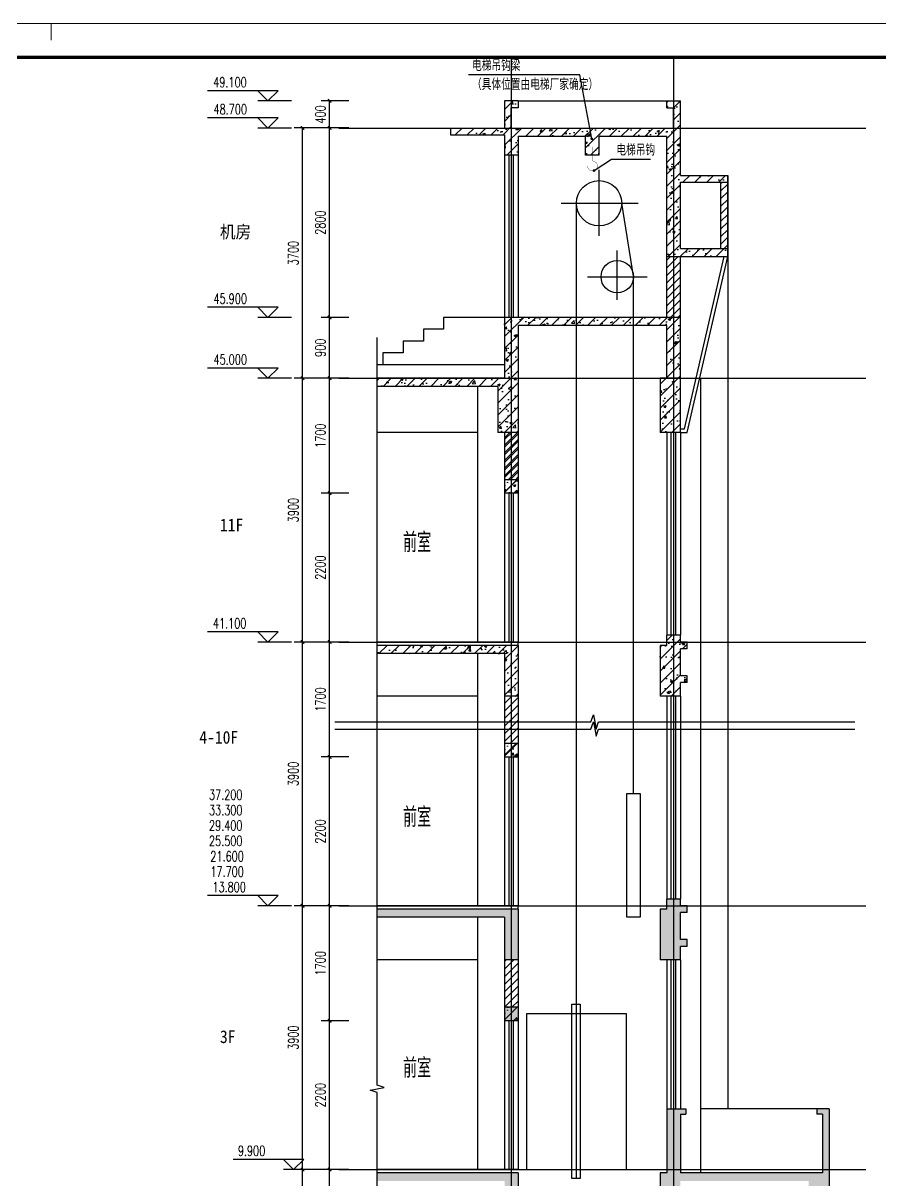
# Model space of a CAD drawing. Extents: x 1738711 to 2346805, y 1189731 to 2516152.
# Drawn here: x 1960869 to 1973539, y 1380820 to 1397922 of the extents above; entities that cross this region are included whole.
import ezdxf
from ezdxf.enums import TextEntityAlignment as Align

# ---------------------------------------------------------------- set-up
doc = ezdxf.new("R2010")
doc.units = 0
doc.header["$LTSCALE"] = 1000
doc.header["$MEASUREMENT"] = 0
doc.linetypes.add('235 5$0$CONTINOUS', pattern=[0])
doc.linetypes.add('复件 140224通州运河二期售楼部条件图_t3$0$X-ME SHAFT SH$0$X-B2$0$WATER_LINE', pattern=[0])
for name, color, linetype in [('235 5$0$other', 117, '235 5$0$CONTINOUS'), ('AR-TEXT', 7, 'Continuous'), ('DIM_ELEV', 3, 'Continuous'), ('DIM_LEAD', 3, 'Continuous'), ('DIM_SYMB', 3, 'Continuous'), ('DOTE', 1, 'Continuous'), ('PUB_DIM', 3, 'Continuous'), ('PUB_HATCH', 8, 'Continuous'), ('PUB_TEXT', 7, 'Continuous'), ('TK', 4, 'Continuous'), ('WALL', 40, 'Continuous'), ('WINDOW', 144, 'Continuous'), ('切线', 35, 'Continuous'), ('看线', 8, 'Continuous')]:
    doc.layers.add(name, color=color, linetype=linetype)
doc.layers.add('填充', color=252, linetype='Continuous', lineweight=5)
doc.styles.add('_TCH_DIM', font='SIMPLEX', dxfattribs={"bigfont": 'GBCBIG'})
doc.styles.add('_TCH_DIM_T3', font='SIMPLEX', dxfattribs={"width": 0.705882, "bigfont": 'GBCBIG'})
doc.styles.get("Standard").update_dxf_attribs({"font": 'gbenor.shx', "bigfont": 'gbcbig.shx'})
doc.styles.add('宋体', font='SIMSUN.TTF', dxfattribs={"width": 0.75})
doc.styles.add('黑体', font='simhei_0.ttf', dxfattribs={"width": 0.9})
doc.dimstyles.new('_TCH_ARCH&&50', dxfattribs={"dimtxt": 148.75, "dimasz": 50, "dimexe": 125, "dimexo": 150, "dimgap": 63.125, "dimtad": 1, "dimdec": 0, "dimzin": 0, "dimdsep": 46, "dimtxsty": '_TCH_DIM_T3', "dimblk": 'ARCHTICK', "dimcen": 0.09, "dimclrt": 7, "dimazin": 2, "dimtfac": 1, "dimtdec": 0, "dimtix": 1, "dimtmove": 2, "dimatfit": 3, "dimfxl": 50, "dimtolj": 1, "dimtzin": 0, "dimarcsym": 0})
pattern_1 = [(45, (0, 0), (-88.3883476, 88.3883476), []), (50, (0, 0), (358.63009, -31.376067), [37.5, -412.5]), (355, (0, 0), (-69.375667, 376.096067), [30, -330]), (100.4514, (29.9, -2.6), (289.25469, 344.71977), [31.870095, -350.571056]), (46.1842, (0, 100), (533.620524, -82.75951), [56.25, -618.75]), (96.6356, (44.47, 93.1), (467.33135, 487.05894), [47.80514, -525.8565]), (351.1842, (0, 100), (467.33097, 487.0593), [45, -495]), (21, (50, 75), (298.453526, -201.309445), [37.5, -412.5]), (326, (50, 75), (121.657666, 362.57502), [30, -330]), (71.4514, (74.87, 58.22), (420.111314, 161.26525), [31.870095, -350.571056]), (37.5, (0, 0), (6.0799277, 166.446927), [0, -326, 0, -335, 0, -331.25]), (7.5, (0, 0), (131.534769, 197.205856), [0, -191, 0, -318.5, 0, -126.25]), (327.5, (-111.5, 0), (266.911218, -11.277436), [0, -125, 0, -390, 0, -517.5]), (317.5, (-161.5, 0), (291.593085, 50.052491), [0, -162.5, 0, -259, 0, -367.5])]
pattern_2 = [(45, (0, 0), (-56.1266008, 56.1266008), [])]

# ---------------------------------------------------------------- blocks, each defined once
blk = doc.blocks.new('hjashrtahreahe')
at = {"const_width": 25}
blk.add_lwpolyline([(42800, 59400), (42800, 58900)], dxfattribs=at)
at = {"layer": 'TK', "color": 7, "const_width": 25}
blk.add_lwpolyline([(0, 59400), (84100, 59400), (84100, 0), (0, 0)], close=True, dxfattribs=at)
at = {"layer": 'TK', "color": 3, "const_width": 100}
blk.add_lwpolyline([(2500, 1000), (2500, 58400), (83100, 58400), (83100, 1000)], close=True, dxfattribs=at)
at = {"layer": 'TK', "style": '宋体', "width": 0.75}
for tag, height, p in [('项目负责人', 350, (6003, 57089)), ('专业负责人', 350, (6003, 56224)), ('设计人', 350, (6003, 55419)), ('版号1', 250, (77304, 22193)), ('时间1', 250, (82405, 22193)), ('版号2', 250, (77304, 21593)), ('时间2', 250, (82405, 21593)), ('版号3', 250, (77304, 20993)), ('时间3', 250, (82405, 20993)), ('建筑会签', 0.0001, (78978, 2403)), ('电气会签', 0.0001, (82128, 2403)), ('结构会签', 0.0001, (78978, 1803)), ('暖通会签', 0.0001, (82128, 1803)), ('给排水会签', 0.0001, (78978, 1250)), ('智能化会签', 0.0001, (82128, 1250))]:
    blk.add_attdef(tag, text='', height=height, dxfattribs=at).set_placement(p, align=Align.CENTER)
for tag, p in [('合作设计单位', (80816, 48986)), ('版号说明1', (79854, 22318)), ('版号说明2', (79854, 21718)), ('版号说明3', (79854, 21118)), ('浙江绿储科技有限公司', (80545, 16036)), ('百兆瓦级集中式熔盐储能关键', (80545, 14953)), ('设备研发及制造基地项目', (80545, 14603)), ('1#研发楼', (80545, 13636)), ('图名', (80545, 12436)), ('工程编号', (78978, 11461)), ('子项编号', (82128, 11461)), ('建筑', (78978, 10711)), ('图号', (82128, 10711)), ('施工图', (78978, 9961)), ('2023.03', (82128, 9961)), ('审定', (79353, 8461)), ('审核', (79353, 7711)), ('工程负责', (79353, 6961)), ('专业负责', (79353, 6211)), ('设计', (79353, 5461)), ('制图', (79353, 4711)), ('校对', (79353, 3961))]:
    blk.add_attdef(tag, text='', height=250, dxfattribs=at).set_placement(p, align=Align.MIDDLE_CENTER)
blk = doc.blocks.new('_ArchTick')
at = {"color": 0, "linetype": 'ByBlock', "const_width": 0.4}
blk.add_lwpolyline([(-0.5, -0.5), (0.5, 0.5)], dxfattribs=at)
blk = doc.blocks.new('*D1214')
at = {"layer": 'Defpoints', "color": 0, "transparency": 16777216}
for p in [(1965402, 1380972), (1965836, 1380972), (1965836, 1379272)]:
    blk.add_point(p, dxfattribs=at)
at = {"layer": 'PUB_DIM', "color": 0, "lineweight": -2, "transparency": 16777216}
for p, q in [((1965686, 1380972), (1965277, 1380972)), ((1965402, 1379272), (1965402, 1380972)), ((1965686, 1379272), (1965277, 1379272))]:
    blk.add_line(p, q, dxfattribs=at)
at = {"layer": 'PUB_DIM', "color": 0, "lineweight": -2, "transparency": 16777216, "xscale": 50, "yscale": 50, "zscale": 50}
for p, rotation in [((1965402, 1380972), 90), ((1965402, 1379272), 270)]:
    blk.add_blockref('_ArchTick', p, dxfattribs=dict(at, rotation=rotation))
at = {"layer": 'PUB_DIM', "color": 7, "transparency": 16777216, "insert": (1965265, 1380122), "char_height": 148.8, "attachment_point": 5, "rotation": 90, "style": '_TCH_DIM_T3'}
blk.add_mtext('\\A1;1700', dxfattribs=at)
blk = doc.blocks.new('*D1215')
at = {"layer": 'Defpoints', "color": 0, "transparency": 16777216}
for p in [(1965402, 1383172), (1965836, 1383172), (1965836, 1380972)]:
    blk.add_point(p, dxfattribs=at)
at = {"layer": 'PUB_DIM', "color": 0, "lineweight": -2, "transparency": 16777216}
for p, q in [((1965686, 1383172), (1965277, 1383172)), ((1965402, 1380972), (1965402, 1383172)), ((1965686, 1380972), (1965277, 1380972))]:
    blk.add_line(p, q, dxfattribs=at)
at = {"layer": 'PUB_DIM', "color": 0, "lineweight": -2, "transparency": 16777216, "xscale": 50, "yscale": 50, "zscale": 50}
for p, rotation in [((1965402, 1383172), 90), ((1965402, 1380972), 270)]:
    blk.add_blockref('_ArchTick', p, dxfattribs=dict(at, rotation=rotation))
at = {"layer": 'PUB_DIM', "color": 7, "transparency": 16777216, "insert": (1965265, 1382072), "char_height": 148.8, "attachment_point": 5, "rotation": 90, "style": '_TCH_DIM_T3'}
blk.add_mtext('\\A1;2200', dxfattribs=at)
blk = doc.blocks.new('*D1216')
at = {"layer": 'Defpoints', "color": 0, "transparency": 16777216}
for p in [(1965402, 1384872), (1965836, 1384872), (1965836, 1383172)]:
    blk.add_point(p, dxfattribs=at)
at = {"layer": 'PUB_DIM', "color": 0, "lineweight": -2, "transparency": 16777216}
for p, q in [((1965686, 1384872), (1965277, 1384872)), ((1965402, 1383172), (1965402, 1384872)), ((1965686, 1383172), (1965277, 1383172))]:
    blk.add_line(p, q, dxfattribs=at)
at = {"layer": 'PUB_DIM', "color": 0, "lineweight": -2, "transparency": 16777216, "xscale": 50, "yscale": 50, "zscale": 50}
for p, rotation in [((1965402, 1384872), 90), ((1965402, 1383172), 270)]:
    blk.add_blockref('_ArchTick', p, dxfattribs=dict(at, rotation=rotation))
at = {"layer": 'PUB_DIM', "color": 7, "transparency": 16777216, "insert": (1965265, 1384022), "char_height": 148.8, "attachment_point": 5, "rotation": 90, "style": '_TCH_DIM_T3'}
blk.add_mtext('\\A1;1700', dxfattribs=at)
blk = doc.blocks.new('*D1217')
at = {"layer": 'Defpoints', "color": 0, "transparency": 16777216}
for p in [(1965402, 1387072), (1965836, 1387072), (1965836, 1384872)]:
    blk.add_point(p, dxfattribs=at)
at = {"layer": 'PUB_DIM', "color": 0, "lineweight": -2, "transparency": 16777216}
for p, q in [((1965686, 1387072), (1965277, 1387072)), ((1965402, 1384872), (1965402, 1387072)), ((1965686, 1384872), (1965277, 1384872))]:
    blk.add_line(p, q, dxfattribs=at)
at = {"layer": 'PUB_DIM', "color": 0, "lineweight": -2, "transparency": 16777216, "xscale": 50, "yscale": 50, "zscale": 50}
for p, rotation in [((1965402, 1387072), 90), ((1965402, 1384872), 270)]:
    blk.add_blockref('_ArchTick', p, dxfattribs=dict(at, rotation=rotation))
at = {"layer": 'PUB_DIM', "color": 7, "transparency": 16777216, "insert": (1965265, 1385972), "char_height": 148.8, "attachment_point": 5, "rotation": 90, "style": '_TCH_DIM_T3'}
blk.add_mtext('\\A1;2200', dxfattribs=at)
blk = doc.blocks.new('*D1218')
at = {"layer": 'Defpoints', "color": 0, "transparency": 16777216}
for p in [(1965402, 1388772), (1965836, 1388772), (1965836, 1387072)]:
    blk.add_point(p, dxfattribs=at)
at = {"layer": 'PUB_DIM', "color": 0, "lineweight": -2, "transparency": 16777216}
for p, q in [((1965686, 1388772), (1965277, 1388772)), ((1965402, 1387072), (1965402, 1388772)), ((1965686, 1387072), (1965277, 1387072))]:
    blk.add_line(p, q, dxfattribs=at)
at = {"layer": 'PUB_DIM', "color": 0, "lineweight": -2, "transparency": 16777216, "xscale": 50, "yscale": 50, "zscale": 50}
for p, rotation in [((1965402, 1388772), 90), ((1965402, 1387072), 270)]:
    blk.add_blockref('_ArchTick', p, dxfattribs=dict(at, rotation=rotation))
at = {"layer": 'PUB_DIM', "color": 7, "transparency": 16777216, "insert": (1965265, 1387922), "char_height": 148.8, "attachment_point": 5, "rotation": 90, "style": '_TCH_DIM_T3'}
blk.add_mtext('\\A1;1700', dxfattribs=at)
blk = doc.blocks.new('*D1219')
at = {"layer": 'Defpoints', "color": 0, "transparency": 16777216}
for p in [(1965402, 1390972), (1965836, 1390972), (1965836, 1388772)]:
    blk.add_point(p, dxfattribs=at)
at = {"layer": 'PUB_DIM', "color": 0, "lineweight": -2, "transparency": 16777216}
for p, q in [((1965686, 1390972), (1965277, 1390972)), ((1965402, 1388772), (1965402, 1390972)), ((1965686, 1388772), (1965277, 1388772))]:
    blk.add_line(p, q, dxfattribs=at)
at = {"layer": 'PUB_DIM', "color": 0, "lineweight": -2, "transparency": 16777216, "xscale": 50, "yscale": 50, "zscale": 50}
for p, rotation in [((1965402, 1390972), 90), ((1965402, 1388772), 270)]:
    blk.add_blockref('_ArchTick', p, dxfattribs=dict(at, rotation=rotation))
at = {"layer": 'PUB_DIM', "color": 7, "transparency": 16777216, "insert": (1965265, 1389872), "char_height": 148.8, "attachment_point": 5, "rotation": 90, "style": '_TCH_DIM_T3'}
blk.add_mtext('\\A1;2200', dxfattribs=at)
blk = doc.blocks.new('*D1220')
at = {"layer": 'Defpoints', "color": 0, "transparency": 16777216}
for p in [(1965402, 1392672), (1965836, 1392672), (1965836, 1390972)]:
    blk.add_point(p, dxfattribs=at)
at = {"layer": 'PUB_DIM', "color": 0, "lineweight": -2, "transparency": 16777216}
for p, q in [((1965686, 1392672), (1965277, 1392672)), ((1965402, 1390972), (1965402, 1392672)), ((1965686, 1390972), (1965277, 1390972))]:
    blk.add_line(p, q, dxfattribs=at)
at = {"layer": 'PUB_DIM', "color": 0, "lineweight": -2, "transparency": 16777216, "xscale": 50, "yscale": 50, "zscale": 50}
for p, rotation in [((1965402, 1392672), 90), ((1965402, 1390972), 270)]:
    blk.add_blockref('_ArchTick', p, dxfattribs=dict(at, rotation=rotation))
at = {"layer": 'PUB_DIM', "color": 7, "transparency": 16777216, "insert": (1965265, 1391822), "char_height": 148.8, "attachment_point": 5, "rotation": 90, "style": '_TCH_DIM_T3'}
blk.add_mtext('\\A1;1700', dxfattribs=at)
blk = doc.blocks.new('*D1221')
at = {"layer": 'Defpoints', "color": 0, "transparency": 16777216}
for p in [(1965402, 1393572), (1965836, 1393572), (1965836, 1392672)]:
    blk.add_point(p, dxfattribs=at)
at = {"layer": 'PUB_DIM', "color": 0, "lineweight": -2, "transparency": 16777216}
for p, q in [((1965686, 1393572), (1965277, 1393572)), ((1965402, 1392672), (1965402, 1393572)), ((1965686, 1392672), (1965277, 1392672))]:
    blk.add_line(p, q, dxfattribs=at)
at = {"layer": 'PUB_DIM', "color": 0, "lineweight": -2, "transparency": 16777216, "xscale": 50, "yscale": 50, "zscale": 50}
for p, rotation in [((1965402, 1393572), 90), ((1965402, 1392672), 270)]:
    blk.add_blockref('_ArchTick', p, dxfattribs=dict(at, rotation=rotation))
at = {"layer": 'PUB_DIM', "color": 7, "transparency": 16777216, "insert": (1965265, 1393122), "char_height": 148.8, "attachment_point": 5, "rotation": 90, "style": '_TCH_DIM_T3'}
blk.add_mtext('\\A1;900', dxfattribs=at)
blk = doc.blocks.new('*D1222')
at = {"layer": 'Defpoints', "color": 0, "transparency": 16777216}
for p in [(1965402, 1396372), (1965836, 1396372), (1965836, 1393572)]:
    blk.add_point(p, dxfattribs=at)
at = {"layer": 'PUB_DIM', "color": 0, "lineweight": -2, "transparency": 16777216}
for p, q in [((1965686, 1396372), (1965277, 1396372)), ((1965402, 1393572), (1965402, 1396372)), ((1965686, 1393572), (1965277, 1393572))]:
    blk.add_line(p, q, dxfattribs=at)
at = {"layer": 'PUB_DIM', "color": 0, "lineweight": -2, "transparency": 16777216, "xscale": 50, "yscale": 50, "zscale": 50}
for p, rotation in [((1965402, 1396372), 90), ((1965402, 1393572), 270)]:
    blk.add_blockref('_ArchTick', p, dxfattribs=dict(at, rotation=rotation))
at = {"layer": 'PUB_DIM', "color": 7, "transparency": 16777216, "insert": (1965265, 1394972), "char_height": 148.8, "attachment_point": 5, "rotation": 90, "style": '_TCH_DIM_T3'}
blk.add_mtext('\\A1;2800', dxfattribs=at)
blk = doc.blocks.new('*D1223')
at = {"layer": 'Defpoints', "color": 0, "transparency": 16777216}
for p in [(1965402, 1396772), (1965836, 1396772), (1965836, 1396372)]:
    blk.add_point(p, dxfattribs=at)
at = {"layer": 'PUB_DIM', "color": 0, "lineweight": -2, "transparency": 16777216}
for p, q in [((1965686, 1396772), (1965277, 1396772)), ((1965402, 1396372), (1965402, 1396772)), ((1965686, 1396372), (1965277, 1396372))]:
    blk.add_line(p, q, dxfattribs=at)
at = {"layer": 'PUB_DIM', "color": 0, "lineweight": -2, "transparency": 16777216, "xscale": 50, "yscale": 50, "zscale": 50}
for p, rotation in [((1965402, 1396772), 90), ((1965402, 1396372), 270)]:
    blk.add_blockref('_ArchTick', p, dxfattribs=dict(at, rotation=rotation))
at = {"layer": 'PUB_DIM', "color": 7, "transparency": 16777216, "insert": (1965265, 1396572), "char_height": 148.8, "attachment_point": 5, "rotation": 90, "style": '_TCH_DIM_T3'}
blk.add_mtext('\\A1;400', dxfattribs=at)
blk = doc.blocks.new('*D1226')
at = {"layer": 'Defpoints', "color": 0, "transparency": 16777216}
for p in [(1965002, 1380972), (1965436, 1380972), (1965436, 1377072)]:
    blk.add_point(p, dxfattribs=at)
at = {"layer": 'PUB_DIM', "color": 0, "lineweight": -2, "transparency": 16777216}
for p, q in [((1965286, 1380972), (1964877, 1380972)), ((1965002, 1377072), (1965002, 1380972)), ((1965286, 1377072), (1964877, 1377072))]:
    blk.add_line(p, q, dxfattribs=at)
at = {"layer": 'PUB_DIM', "color": 0, "lineweight": -2, "transparency": 16777216, "xscale": 50, "yscale": 50, "zscale": 50}
for p, rotation in [((1965002, 1380972), 90), ((1965002, 1377072), 270)]:
    blk.add_blockref('_ArchTick', p, dxfattribs=dict(at, rotation=rotation))
at = {"layer": 'PUB_DIM', "color": 7, "transparency": 16777216, "insert": (1964865, 1379022), "char_height": 148.8, "attachment_point": 5, "rotation": 90, "style": '_TCH_DIM_T3'}
blk.add_mtext('\\A1;3900', dxfattribs=at)
blk = doc.blocks.new('*D1227')
at = {"layer": 'Defpoints', "color": 0, "transparency": 16777216}
for p in [(1965002, 1384872), (1965436, 1384872), (1965436, 1380972)]:
    blk.add_point(p, dxfattribs=at)
at = {"layer": 'PUB_DIM', "color": 0, "lineweight": -2, "transparency": 16777216}
for p, q in [((1965286, 1384872), (1964877, 1384872)), ((1965002, 1380972), (1965002, 1384872)), ((1965286, 1380972), (1964877, 1380972))]:
    blk.add_line(p, q, dxfattribs=at)
at = {"layer": 'PUB_DIM', "color": 0, "lineweight": -2, "transparency": 16777216, "xscale": 50, "yscale": 50, "zscale": 50}
for p, rotation in [((1965002, 1384872), 90), ((1965002, 1380972), 270)]:
    blk.add_blockref('_ArchTick', p, dxfattribs=dict(at, rotation=rotation))
at = {"layer": 'PUB_DIM', "color": 7, "transparency": 16777216, "insert": (1964865, 1382922), "char_height": 148.8, "attachment_point": 5, "rotation": 90, "style": '_TCH_DIM_T3'}
blk.add_mtext('\\A1;3900', dxfattribs=at)
blk = doc.blocks.new('*D1228')
at = {"layer": 'Defpoints', "color": 0, "transparency": 16777216}
for p in [(1965002, 1388772), (1965436, 1388772), (1965436, 1384872)]:
    blk.add_point(p, dxfattribs=at)
at = {"layer": 'PUB_DIM', "color": 0, "lineweight": -2, "transparency": 16777216}
for p, q in [((1965286, 1388772), (1964877, 1388772)), ((1965002, 1384872), (1965002, 1388772)), ((1965286, 1384872), (1964877, 1384872))]:
    blk.add_line(p, q, dxfattribs=at)
at = {"layer": 'PUB_DIM', "color": 0, "lineweight": -2, "transparency": 16777216, "xscale": 50, "yscale": 50, "zscale": 50}
for p, rotation in [((1965002, 1388772), 90), ((1965002, 1384872), 270)]:
    blk.add_blockref('_ArchTick', p, dxfattribs=dict(at, rotation=rotation))
at = {"layer": 'PUB_DIM', "color": 7, "transparency": 16777216, "insert": (1964865, 1386822), "char_height": 148.8, "attachment_point": 5, "rotation": 90, "style": '_TCH_DIM_T3'}
blk.add_mtext('\\A1;3900', dxfattribs=at)
blk = doc.blocks.new('*D1229')
at = {"layer": 'Defpoints', "color": 0, "transparency": 16777216}
for p in [(1965002, 1392672), (1965436, 1392672), (1965436, 1388772)]:
    blk.add_point(p, dxfattribs=at)
at = {"layer": 'PUB_DIM', "color": 0, "lineweight": -2, "transparency": 16777216}
for p, q in [((1965286, 1392672), (1964877, 1392672)), ((1965002, 1388772), (1965002, 1392672)), ((1965286, 1388772), (1964877, 1388772))]:
    blk.add_line(p, q, dxfattribs=at)
at = {"layer": 'PUB_DIM', "color": 0, "lineweight": -2, "transparency": 16777216, "xscale": 50, "yscale": 50, "zscale": 50}
for p, rotation in [((1965002, 1392672), 90), ((1965002, 1388772), 270)]:
    blk.add_blockref('_ArchTick', p, dxfattribs=dict(at, rotation=rotation))
at = {"layer": 'PUB_DIM', "color": 7, "transparency": 16777216, "insert": (1964865, 1390722), "char_height": 148.8, "attachment_point": 5, "rotation": 90, "style": '_TCH_DIM_T3'}
blk.add_mtext('\\A1;3900', dxfattribs=at)
blk = doc.blocks.new('*D1230')
at = {"layer": 'Defpoints', "color": 0, "transparency": 16777216}
for p in [(1965002, 1396372), (1965436, 1396372), (1965436, 1392672)]:
    blk.add_point(p, dxfattribs=at)
at = {"layer": 'PUB_DIM', "color": 0, "lineweight": -2, "transparency": 16777216}
for p, q in [((1965286, 1396372), (1964877, 1396372)), ((1965002, 1392672), (1965002, 1396372)), ((1965286, 1392672), (1964877, 1392672))]:
    blk.add_line(p, q, dxfattribs=at)
at = {"layer": 'PUB_DIM', "color": 0, "lineweight": -2, "transparency": 16777216, "xscale": 50, "yscale": 50, "zscale": 50}
for p, rotation in [((1965002, 1396372), 90), ((1965002, 1392672), 270)]:
    blk.add_blockref('_ArchTick', p, dxfattribs=dict(at, rotation=rotation))
at = {"layer": 'PUB_DIM', "color": 7, "transparency": 16777216, "insert": (1964865, 1394522), "char_height": 148.8, "attachment_point": 5, "rotation": 90, "style": '_TCH_DIM_T3'}
blk.add_mtext('\\A1;3700', dxfattribs=at)

msp = doc.modelspace()

# ---------------------------------------------------------------- hatches: boundary and pattern name
at = {"layer": 'PUB_HATCH', "linetype": '复件 140224通州运河二期售楼部条件图_t3$0$X-ME SHAFT SH$0$X-B2$0$WATER_LINE'}
h = msp.add_hatch(dxfattribs=at)
h.set_pattern_fill('钢筋混凝土', color=256, scale=50, style=0)
h.set_pattern_definition(pattern_1)
h.paths.add_polyline_path([(1970589, 1396771.6), (1970388.2, 1396771.6), (1970388.2, 1396671.6), (1970488.2, 1396671.6), (1970488.2, 1396371.6), (1968088.2, 1396371.6), (1968088.2, 1396671.6), (1968188.2, 1396671.6), (1968188.2, 1396771.6), (1967988.2, 1396771.6), (1967988.2, 1396371.6), (1967188.2, 1396371.6), (1967188.2, 1396271.6), (1967988.2, 1396271.6), (1967988.2, 1395971.6), (1968188.2, 1395971.6), (1968188.2, 1396251.6), (1969186.7, 1396251.6), (1969186.7, 1395971.6), (1969386.7, 1395971.6), (1969386.7, 1396251.6), (1970388.2, 1396251.6), (1970388.2, 1395571.6), (1971288.2, 1395571.6), (1971288.2, 1395671.6), (1970589, 1395671.6)])
h.paths.add_polyline_path([(1970589, 1395571.6), (1970388.2, 1395571.6), (1970388.2, 1394471.6), (1971288.2, 1394471.6), (1971288.2, 1394591.6), (1970589, 1394591.6)])
h = msp.add_hatch(dxfattribs=at)
h.set_pattern_fill('ANSI31', color=256, scale=50, style=0)
h.set_pattern_definition(pattern_2)
h.paths.add_polyline_path([(1970388.2, 1393571.6), (1970589, 1393571.6), (1970589, 1394471.6), (1970388.2, 1394471.6)])
h.paths.add_polyline_path([(1968188.2, 1391871.6), (1967988.2, 1391871.6), (1967988.2, 1391171.6), (1968188.2, 1391171.6)])
h.paths.add_polyline_path([(1971188.2, 1394591.6), (1971288.2, 1394591.6), (1971288.2, 1395571.6), (1971188.2, 1395571.6)])
h = msp.add_hatch(dxfattribs=at)
h.set_pattern_fill('钢筋混凝土', color=256, scale=50, style=0)
h.set_pattern_definition(pattern_1)
h.paths.add_polyline_path([(1970589, 1393571.6), (1967988.2, 1393571.6), (1967988.2, 1392671.6), (1966104.4, 1392671.6), (1966104.4, 1392551.6), (1967888.2, 1392551.6), (1967888.2, 1391871.6), (1968188.2, 1391871.6), (1968188.2, 1393451.6), (1970388.2, 1393451.6), (1970388.2, 1392671.6), (1970589, 1392671.6)])
h.paths.add_polyline_path([(1968188.2, 1388721.6), (1966104.4, 1388721.6), (1966104.4, 1388601.6), (1967988.2, 1388601.6), (1967988.2, 1387971.6), (1968188.2, 1387971.6)])
h.paths.add_polyline_path([(1968188.2, 1387271.6), (1967988.2, 1387271.6), (1967988.2, 1387071.6), (1968188.2, 1387071.6)])
h.paths.add_polyline_path([(1970588.2, 1388671.6), (1970688.2, 1388671.6), (1970688.2, 1388771.6), (1970589, 1388771.6), (1970589, 1388871.6), (1970388.2, 1388871.6), (1970388.2, 1388721.6), (1970288.2, 1388721.6), (1970288.2, 1387971.6), (1970588.2, 1387971.6), (1970588.2, 1388171.6), (1970688.2, 1388171.6), (1970688.2, 1388271.6), (1970588.2, 1388271.6)])
h.paths.add_polyline_path([(1970589, 1392671.6), (1970288.2, 1392671.6), (1970288.2, 1391871.6), (1970589, 1391871.6)], flags=17)
h.paths.add_polyline_path([(1968188.2, 1391171.6), (1967988.2, 1391171.6), (1967988.2, 1390971.6), (1968188.2, 1390971.6)])
h = msp.add_hatch(dxfattribs=at)
h.set_pattern_fill('ANSI31', color=256, scale=50, style=0)
h.set_pattern_definition(pattern_2)
h.paths.add_polyline_path([(1968188.2, 1387971.6), (1967988.2, 1387971.6), (1967988.2, 1387271.6), (1968188.2, 1387271.6)])
h.paths.add_polyline_path([(1968188.2, 1384071.6), (1967988.2, 1384071.6), (1967988.2, 1383371.6), (1968188.2, 1383371.6)])
h.paths.add_polyline_path([(1968188.2, 1380171.6), (1967988.2, 1380171.6), (1967988.2, 1379471.6), (1968188.2, 1379471.6)])
h.paths.add_polyline_path([(1968188.2, 1376271.6), (1967988.2, 1376271.6), (1967988.2, 1374471.6), (1968188.2, 1374471.6)])
h = msp.add_hatch(dxfattribs=at)
h.set_pattern_fill('钢筋混凝土', color=256, scale=50, style=0)
h.set_pattern_definition(pattern_1)
h.paths.add_polyline_path([(1968188.2, 1380921.6), (1966104.4, 1380921.6), (1966104.4, 1380801.6), (1967988.2, 1380801.6), (1967988.2, 1380171.6), (1968188.2, 1380171.6)])
h.paths.add_polyline_path([(1968188.2, 1379471.6), (1967988.2, 1379471.6), (1967988.2, 1379271.6), (1968188.2, 1379271.6)])
h.paths.add_polyline_path([(1970588.2, 1380801.6), (1972488.2, 1380801.6), (1972488.2, 1380071.6), (1972788.2, 1380071.6), (1972788.2, 1381871.6), (1972608.2, 1381871.6), (1972608.2, 1381791.6), (1972688.2, 1381791.6), (1972688.2, 1380921.6), (1970588.2, 1380921.6), (1970588.2, 1381791.6), (1970668.2, 1381791.6), (1970668.2, 1381871.6), (1970388.2, 1381871.6), (1970388.2, 1380921.6), (1970288.2, 1380921.6), (1970288.2, 1380071.6), (1970788.2, 1380071.6), (1970788.2, 1380171.6), (1970588.2, 1380171.6)])
h.paths.add_polyline_path([(1970588.2, 1384771.6), (1970688.2, 1384771.6), (1970688.2, 1384871.6), (1970589, 1384871.6), (1970589, 1384971.6), (1970388.2, 1384971.6), (1970388.2, 1384821.6), (1970288.2, 1384821.6), (1970288.2, 1384071.6), (1970588.2, 1384071.6), (1970588.2, 1384271.6), (1970688.2, 1384271.6), (1970688.2, 1384371.6), (1970588.2, 1384371.6)])
h.paths.add_polyline_path([(1968188.2, 1384821.6), (1966104.4, 1384821.6), (1966104.4, 1384701.6), (1967988.2, 1384701.6), (1967988.2, 1384071.6), (1968188.2, 1384071.6)])
h.paths.add_polyline_path([(1968188.2, 1383371.6), (1967988.2, 1383371.6), (1967988.2, 1383171.6), (1968188.2, 1383171.6)])
at = {"layer": '填充'}
h = msp.add_hatch(dxfattribs=at)
h.set_pattern_fill('ANSI31', color=256, scale=50, style=0)
h.set_pattern_definition([(45, (202937.47, 232431.44), (-56.1266008, 56.1266008), [])])
h.paths.add_polyline_path([(1967988.2, 1391171.6), (1968188.2, 1391171.6), (1968188.2, 1391871.6), (1967988.2, 1391871.6)])
h = msp.add_hatch(dxfattribs=at)
h.set_pattern_fill('钢筋混凝土', color=256, scale=50, style=0)
h.set_pattern_definition([(45, (202937.47, 250131.44), (-88.388348, 88.388348), []), (50, (202937.47, 250131.44), (358.63009, -31.376067), [37.5, -412.5]), (355, (202937.47, 250131.44), (-69.37567, 376.09607), [30, -330]), (100.4514, (202967.35, 250128.83), (289.25469, 344.71977), [31.870095, -350.571056]), (46.1842, (202937.47, 250231.44), (533.62052, -82.75951), [56.25, -618.75]), (96.6356, (202981.94, 250224.55), (467.33135, 487.05894), [47.80514, -525.8565]), (351.1842, (202937.47, 250231.44), (467.33097, 487.0593), [45, -495]), (21, (202987.47, 250206.44), (298.453526, -201.309445), [37.5, -412.5]), (326, (202987.47, 250206.44), (121.657666, 362.57502), [30, -330]), (71.4514, (203012.34, 250189.67), (420.111314, 161.26525), [31.870095, -350.571056]), (37.5, (202937.47, 250131.44), (6.079928, 166.446927), [0, -326, 0, -335, 0, -331.25]), (7.5, (202937.47, 250131.44), (131.534769, 197.205856), [0, -191, 0, -318.5, 0, -126.25]), (327.5, (202825.97, 250131.44), (266.911218, -11.277436), [0, -125, 0, -390, 0, -517.5]), (317.5, (202775.97, 250131.44), (291.593085, 50.05249), [0, -162.5, 0, -259, 0, -367.5])])
h.paths.add_polyline_path([(1968188.2, 1391171.6), (1967988.2, 1391171.6), (1967988.2, 1390971.6), (1968188.2, 1390971.6)])
h = msp.add_hatch(dxfattribs=at)
h.set_pattern_fill('钢筋混凝土', color=256, scale=50, style=0)
h.set_pattern_definition([(45, (202937.47, 246231.44), (-88.388348, 88.388348), []), (50, (202937.47, 246231.44), (358.63009, -31.376067), [37.5, -412.5]), (355, (202937.47, 246231.44), (-69.37567, 376.09607), [30, -330]), (100.4514, (202967.35, 246228.83), (289.25469, 344.71977), [31.870095, -350.571056]), (46.1842, (202937.47, 246331.44), (533.62052, -82.75951), [56.25, -618.75]), (96.6356, (202981.94, 246324.55), (467.33135, 487.05894), [47.80514, -525.8565]), (351.1842, (202937.47, 246331.44), (467.33097, 487.0593), [45, -495]), (21, (202987.47, 246306.44), (298.453526, -201.309445), [37.5, -412.5]), (326, (202987.47, 246306.44), (121.657666, 362.57502), [30, -330]), (71.4514, (203012.34, 246289.67), (420.111314, 161.26525), [31.870095, -350.571056]), (37.5, (202937.47, 246231.44), (6.079928, 166.446927), [0, -326, 0, -335, 0, -331.25]), (7.5, (202937.47, 246231.44), (131.534769, 197.205856), [0, -191, 0, -318.5, 0, -126.25]), (327.5, (202825.97, 246231.44), (266.911218, -11.277436), [0, -125, 0, -390, 0, -517.5]), (317.5, (202775.97, 246231.44), (291.593085, 50.05249), [0, -162.5, 0, -259, 0, -367.5])])
h.paths.add_polyline_path([(1968188.2, 1387271.6), (1967988.2, 1387271.6), (1967988.2, 1387071.6), (1968188.2, 1387071.6)])
h = msp.add_hatch(dxfattribs=at)
h.set_pattern_fill('钢筋混凝土', color=256, scale=50, style=0)
h.set_pattern_definition([(45, (202937.47, 242331.44), (-88.388348, 88.388348), []), (50, (202937.47, 242331.44), (358.63009, -31.376067), [37.5, -412.5]), (355, (202937.47, 242331.44), (-69.37567, 376.09607), [30, -330]), (100.4514, (202967.35, 242328.83), (289.25469, 344.71977), [31.870095, -350.571056]), (46.1842, (202937.47, 242431.44), (533.62052, -82.75951), [56.25, -618.75]), (96.6356, (202981.94, 242424.55), (467.33135, 487.05894), [47.80514, -525.8565]), (351.1842, (202937.47, 242431.44), (467.33097, 487.0593), [45, -495]), (21, (202987.47, 242406.44), (298.453526, -201.309445), [37.5, -412.5]), (326, (202987.47, 242406.44), (121.657666, 362.57502), [30, -330]), (71.4514, (203012.34, 242389.67), (420.111314, 161.26525), [31.870095, -350.571056]), (37.5, (202937.47, 242331.44), (6.079928, 166.446927), [0, -326, 0, -335, 0, -331.25]), (7.5, (202937.47, 242331.44), (131.534769, 197.205856), [0, -191, 0, -318.5, 0, -126.25]), (327.5, (202825.97, 242331.44), (266.911218, -11.277436), [0, -125, 0, -390, 0, -517.5]), (317.5, (202775.97, 242331.44), (291.593085, 50.05249), [0, -162.5, 0, -259, 0, -367.5])])
h.paths.add_polyline_path([(1968188.2, 1383371.6), (1967988.2, 1383371.6), (1967988.2, 1383171.6), (1968188.2, 1383171.6)])

# ---------------------------------------------------------------- linework, layer by layer
at = {"layer": '235 5$0$other'}
for p, q in [((1969386.7, 1394777.3), (1969386.7, 1395751.9)), ((1968824.5, 1395259.6), (1969966.7, 1395259.6)), ((1969051.6, 1380837.4), (1969051.6, 1395259.6)), ((1969895.3, 1394180.8), (1969721.8, 1395259.6)), ((1969655.3, 1393830.5), (1969655.3, 1394560.5)), ((1969213.8, 1394173.1), (1970096.8, 1394173.1)), ((1969895.3, 1386525.3), (1969895.3, 1394180.8))]:
    msp.add_line(p, q, dxfattribs=at)
at = {"layer": '235 5$0$other', "const_width": 5}
msp.add_lwpolyline([(1969288.2, 1396093.6), (1969288.2, 1395884.3, -2.4142136), (1969215.5, 1395811.6, -10.9801208)], format="xyb", dxfattribs=at)
at = {"layer": '235 5$0$other'}
for points in [[(1970000.4, 1386525.3), (1969790.3, 1386525.3), (1969790.3, 1384707.9), (1970000.4, 1384707.9)], [(1968311.2, 1380971.6), (1969792.1, 1380971.6), (1969792.1, 1383275.8), (1968311.2, 1383275.8)], [(1968981.9, 1383419.4), (1969108, 1383419.4), (1969108, 1380837.4), (1968981.9, 1380837.4)]]:
    msp.add_lwpolyline(points, close=True, dxfattribs=at)
for centre, radius in [((1969386.7, 1395259.6), 335.1), ((1969655.3, 1394173.1), 240)]:
    msp.add_circle(centre, radius, dxfattribs=at)
at = {"layer": 'DIM_ELEV'}
for p, q in [((1964639.4, 1396921.6), (1963595.4, 1396921.6)), ((1964489.4, 1396771.6), (1964339.4, 1396921.6)), ((1964489.4, 1396771.6), (1964639.4, 1396921.6)), ((1964839.4, 1396771.6), (1964339.4, 1396771.6)), ((1964639.4, 1396521.6), (1963595.4, 1396521.6)), ((1964489.4, 1396371.6), (1964339.4, 1396521.6)), ((1964489.4, 1396371.6), (1964639.4, 1396521.6)), ((1964839.4, 1396371.6), (1964339.4, 1396371.6)), ((1964639.4, 1393721.6), (1963595.4, 1393721.6)), ((1964489.4, 1393571.6), (1964339.4, 1393721.6)), ((1964489.4, 1393571.6), (1964639.4, 1393721.6)), ((1964839.4, 1393571.6), (1964339.4, 1393571.6)), ((1964639.4, 1392821.6), (1963595.4, 1392821.6)), ((1964489.4, 1392671.6), (1964339.4, 1392821.6)), ((1964489.4, 1392671.6), (1964639.4, 1392821.6)), ((1964839.4, 1392671.6), (1964339.4, 1392671.6)), ((1964639.4, 1388921.6), (1963595.4, 1388921.6)), ((1964489.4, 1388771.6), (1964339.4, 1388921.6)), ((1964489.4, 1388771.6), (1964639.4, 1388921.6)), ((1964839.4, 1388771.6), (1964339.4, 1388771.6)), ((1964639.4, 1385021.6), (1963595.4, 1385021.6)), ((1964489.4, 1384871.6), (1964339.4, 1385021.6)), ((1964489.4, 1384871.6), (1964639.4, 1385021.6)), ((1964839.4, 1384871.6), (1964339.4, 1384871.6)), ((1965019.8, 1381121.6), (1963975.8, 1381121.6)), ((1964869.8, 1380971.6), (1964719.8, 1381121.6)), ((1964869.8, 1380971.6), (1965019.8, 1381121.6)), ((1965219.8, 1380971.6), (1964719.8, 1380971.6))]:
    msp.add_line(p, q, dxfattribs=at)
at = {"layer": 'DIM_LEAD'}
for p, q in [((1969103.7, 1397160.3), (1967454.7, 1397160.3)), ((1969278.2, 1396212.1), (1969103.7, 1397160.3)), ((1969311.4, 1395742.7), (1969567.8, 1395910.6)), ((1969567.8, 1395910.6), (1970148.3, 1395910.6))]:
    msp.add_line(p, q, dxfattribs=at)
at = {"layer": 'DIM_LEAD', "const_width": 20}
for points in [[(1969280, 1396202.3, 1), (1969276.4, 1396221.9, 1)], [(1969303.1, 1395737.3, 1), (1969319.8, 1395748.2, 1)]]:
    msp.add_lwpolyline(points, format="xyb", close=True, dxfattribs=at)
at = {"layer": 'DIM_SYMB'}
for points in [[(1966104.4, 1371055.6), (1966104.4, 1382109.2), (1965999.4, 1382147.4), (1966209.4, 1382184.5), (1966104.4, 1382221.7), (1966104.4, 1393275.3)], [(1965477.6, 1387590.4), (1969266.4, 1387590.4), (1969304.6, 1387695.4), (1969341.6, 1387485.4), (1969378.9, 1387590.4), (1973167.6, 1387590.4)], [(1965477.6, 1387484.3), (1969266.4, 1387484.3), (1969304.6, 1387589.3), (1969341.6, 1387379.3), (1969378.9, 1387484.3), (1973167.6, 1387484.3)]]:
    msp.add_lwpolyline(points, dxfattribs=at)
at = {"layer": 'DOTE'}
for p, q in [((1968088.2, 1397406.7), (1968088.2, 1369707.8)), ((1970488.2, 1397406.7), (1970488.2, 1369707.8)), ((1965535.9, 1396371.6), (1973331.9, 1396371.6)), ((1965535.9, 1392671.6), (1973331.9, 1392671.6)), ((1965535.9, 1388771.6), (1973331.9, 1388771.6)), ((1965535.9, 1384871.6), (1973331.9, 1384871.6)), ((1965535.9, 1380971.6), (1973331.9, 1380971.6))]:
    msp.add_line(p, q, dxfattribs=at)
at = {"layer": 'WALL'}
for p, q in [((1967988.2, 1396771.6), (1967988.2, 1396371.6)), ((1968188.2, 1396771.6), (1967988.2, 1396771.6)), ((1968088.2, 1396371.6), (1968088.2, 1396671.6)), ((1968188.2, 1396671.6), (1968088.2, 1396671.6)), ((1968188.2, 1396771.6), (1968188.2, 1396671.6)), ((1970388.2, 1396671.6), (1970388.2, 1396771.6)), ((1970388.2, 1396771.6), (1970589, 1396771.6)), ((1970388.2, 1396671.6), (1970488.2, 1396671.6)), ((1970488.2, 1396371.6), (1970488.2, 1396671.6)), ((1970589, 1395671.6), (1970589, 1396771.6)), ((1967188.2, 1396371.6), (1967988.2, 1396371.6)), ((1967188.2, 1396371.6), (1967188.2, 1396271.6)), ((1967188.2, 1396271.6), (1967988.2, 1396271.6)), ((1967988.2, 1396271.6), (1967988.2, 1395971.6)), ((1968088.2, 1396371.6), (1970488.2, 1396371.6)), ((1968188.2, 1396251.6), (1969186.7, 1396251.6)), ((1968188.2, 1396251.6), (1968188.2, 1395971.6)), ((1969186.7, 1395971.6), (1969186.7, 1396251.6)), ((1969386.7, 1395971.6), (1969386.7, 1396251.6)), ((1969386.7, 1396251.6), (1970388.2, 1396251.6)), ((1970388.2, 1393571.6), (1970388.2, 1396251.6)), ((1968188.2, 1395971.6), (1967988.2, 1395971.6)), ((1969386.7, 1395971.6), (1969186.7, 1395971.6)), ((1970589, 1395671.6), (1971288.2, 1395671.6)), ((1971288.2, 1394471.6), (1971288.2, 1395671.6)), ((1970589, 1394591.6), (1970589, 1395571.6)), ((1970589, 1395571.6), (1971288.2, 1395571.6)), ((1971188.2, 1394591.6), (1971188.2, 1395571.6)), ((1970589, 1394591.6), (1971288.2, 1394591.6)), ((1970388.2, 1394471.6), (1971288.2, 1394471.6)), ((1970589, 1391871.6), (1970589, 1394471.6)), ((1970648.4, 1391921.6), (1971236.9, 1394471.6)), ((1970688.2, 1391871.6), (1971288.2, 1394471.6)), ((1970589, 1393571.6), (1967988.2, 1393571.6)), ((1967988.2, 1393571.6), (1967988.2, 1392671.6)), ((1968188.2, 1393451.6), (1968188.2, 1390971.6)), ((1970388.2, 1393451.6), (1968188.2, 1393451.6)), ((1970388.2, 1392671.6), (1970388.2, 1393451.6)), ((1967988.2, 1392671.6), (1966104.4, 1392671.6)), ((1967888.2, 1392551.6), (1966104.4, 1392551.6)), ((1967888.2, 1392551.6), (1967888.2, 1391871.6)), ((1970288.2, 1392671.6), (1970288.2, 1391871.6)), ((1970589, 1392671.6), (1970288.2, 1392671.6)), ((1968188.2, 1391871.6), (1967888.2, 1391871.6)), ((1967988.2, 1391871.6), (1967988.2, 1390971.6)), ((1970589, 1391871.6), (1970288.2, 1391871.6)), ((1970388.2, 1391871.6), (1970388.2, 1391871.6)), ((1970589, 1391921.6), (1970648.4, 1391921.6)), ((1970589, 1391871.6), (1970688.2, 1391871.6)), ((1968188.2, 1391171.6), (1967988.2, 1391171.6)), ((1968188.2, 1390971.6), (1967988.2, 1390971.6)), ((1970388.2, 1388721.6), (1970388.2, 1388871.6)), ((1970588.2, 1388871.6), (1970388.2, 1388871.6)), ((1970388.2, 1388721.6), (1970388.2, 1388771.6)), ((1970688.2, 1388771.6), (1970588.2, 1388771.6)), ((1970589, 1388771.6), (1970589, 1388871.6)), ((1970688.2, 1388671.6), (1970688.2, 1388771.6)), ((1968188.2, 1388721.6), (1966104.4, 1388721.6)), ((1967988.2, 1388601.6), (1966104.4, 1388601.6)), ((1967988.2, 1388601.6), (1967988.2, 1387071.6)), ((1968188.2, 1388721.6), (1968188.2, 1387071.6)), ((1970288.2, 1388721.6), (1970288.2, 1387971.6)), ((1970388.2, 1388721.6), (1970288.2, 1388721.6)), ((1970588.2, 1388271.6), (1970588.2, 1388671.6)), ((1970688.2, 1388671.6), (1970588.2, 1388671.6)), ((1970688.2, 1388271.6), (1970588.2, 1388271.6)), ((1970688.2, 1388171.6), (1970688.2, 1388271.6)), ((1970588.2, 1387971.6), (1970588.2, 1388171.6)), ((1970688.2, 1388171.6), (1970588.2, 1388171.6)), ((1968188.2, 1387971.6), (1967988.2, 1387971.6)), ((1970588.2, 1387971.6), (1970288.2, 1387971.6)), ((1970388.2, 1387971.6), (1970388.2, 1387971.6)), ((1968188.2, 1387271.6), (1967988.2, 1387271.6)), ((1968188.2, 1387071.6), (1967988.2, 1387071.6)), ((1968188.2, 1384821.6), (1966104.4, 1384821.6)), ((1968188.2, 1384821.6), (1968188.2, 1383171.6)), ((1970288.2, 1384821.6), (1970288.2, 1384071.6)), ((1970388.2, 1384821.6), (1970288.2, 1384821.6)), ((1970388.2, 1384821.6), (1970388.2, 1384971.6)), ((1970588.2, 1384971.6), (1970388.2, 1384971.6)), ((1970388.2, 1384821.6), (1970388.2, 1384871.6)), ((1970688.2, 1384871.6), (1970588.2, 1384871.6)), ((1970589, 1384871.6), (1970589, 1384971.6)), ((1970688.2, 1384771.6), (1970688.2, 1384871.6)), ((1967988.2, 1384701.6), (1966104.4, 1384701.6)), ((1967988.2, 1384701.6), (1967988.2, 1383171.6)), ((1970588.2, 1384371.6), (1970588.2, 1384771.6)), ((1970688.2, 1384771.6), (1970588.2, 1384771.6)), ((1970688.2, 1384371.6), (1970588.2, 1384371.6)), ((1970688.2, 1384271.6), (1970688.2, 1384371.6)), ((1970588.2, 1384071.6), (1970588.2, 1384271.6)), ((1970688.2, 1384271.6), (1970588.2, 1384271.6)), ((1968188.2, 1384071.6), (1967988.2, 1384071.6)), ((1970588.2, 1384071.6), (1970288.2, 1384071.6)), ((1970388.2, 1384071.6), (1970388.2, 1384071.6)), ((1968188.2, 1383371.6), (1967988.2, 1383371.6)), ((1968188.2, 1383171.6), (1967988.2, 1383171.6)), ((1970388.2, 1381871.6), (1970668.2, 1381871.6)), ((1970388.2, 1381871.6), (1970388.2, 1380921.6)), ((1970588.2, 1381791.6), (1970588.2, 1380921.6)), ((1970588.2, 1381791.6), (1970668.2, 1381791.6)), ((1970668.2, 1381871.6), (1970668.2, 1381791.6)), ((1972788.2, 1381871.6), (1972608.2, 1381871.6)), ((1972608.2, 1381871.6), (1972608.2, 1381791.6)), ((1972688.2, 1381791.6), (1972608.2, 1381791.6)), ((1972688.2, 1381791.6), (1972688.2, 1380921.6)), ((1972788.2, 1381871.6), (1972788.2, 1380071.6)), ((1968188.2, 1380921.6), (1966104.4, 1380921.6)), ((1968188.2, 1380921.6), (1968188.2, 1379271.6)), ((1970388.2, 1380921.6), (1970288.2, 1380921.6)), ((1970288.2, 1380921.6), (1970288.2, 1380071.6)), ((1972688.2, 1380921.6), (1970588.2, 1380921.6))]:
    msp.add_line(p, q, dxfattribs=at)
at = {"layer": 'WINDOW'}
for p, q in [((1967988.2, 1395971.6), (1967988.2, 1393571.6)), ((1968054.8, 1393571.6), (1968054.8, 1395971.6)), ((1968121.5, 1393571.6), (1968121.5, 1395971.6)), ((1968188.2, 1395971.6), (1968188.2, 1393571.6)), ((1970388.2, 1391871.6), (1970388.2, 1388871.6)), ((1970454.8, 1388871.6), (1970454.8, 1391871.6)), ((1970521.5, 1388871.6), (1970521.5, 1391871.6)), ((1970588.2, 1391871.6), (1970588.2, 1388871.6)), ((1967988.2, 1390971.6), (1967988.2, 1388771.6)), ((1968054.8, 1388771.6), (1968054.8, 1390971.6)), ((1968121.5, 1388771.6), (1968121.5, 1390971.6)), ((1968188.2, 1390971.6), (1968188.2, 1388771.6)), ((1970388.2, 1387971.6), (1970388.2, 1384971.6)), ((1970454.8, 1384971.6), (1970454.8, 1387971.6)), ((1970521.5, 1384971.6), (1970521.5, 1387971.6)), ((1970588.2, 1387971.6), (1970588.2, 1384971.6)), ((1967988.2, 1387071.6), (1967988.2, 1384871.6)), ((1968054.8, 1384871.6), (1968054.8, 1387071.6)), ((1968121.5, 1384871.6), (1968121.5, 1387071.6)), ((1968188.2, 1387071.6), (1968188.2, 1384871.6)), ((1970388.2, 1384071.6), (1970388.2, 1381871.6)), ((1970454.8, 1381871.6), (1970454.8, 1384071.6)), ((1970521.5, 1381871.6), (1970521.5, 1384071.6)), ((1970588.2, 1384071.6), (1970588.2, 1381871.6)), ((1967988.2, 1383171.6), (1967988.2, 1380971.6)), ((1968054.8, 1380971.6), (1968054.8, 1383171.6)), ((1968121.5, 1380971.6), (1968121.5, 1383171.6)), ((1968188.2, 1383171.6), (1968188.2, 1380971.6))]:
    msp.add_line(p, q, dxfattribs=at)
at = {"layer": '切线'}
for p, q in [((1966104.4, 1392671.6), (1967519.1, 1392671.6)), ((1968188.2, 1388771.6), (1966104.4, 1388771.6)), ((1968188.2, 1388721.6), (1968188.2, 1388771.6)), ((1968188.2, 1384871.6), (1966104.4, 1384871.6)), ((1968188.2, 1384821.6), (1968188.2, 1384871.6)), ((1968188.2, 1380971.6), (1966104.4, 1380971.6))]:
    msp.add_line(p, q, dxfattribs=at)
at = {"layer": '看线'}
for p, q in [((1968188.2, 1396771.6), (1970388.2, 1396771.6)), ((1971288.2, 1395671.6), (1971288.2, 1381871.6)), ((1967988.2, 1392871.6), (1966104.4, 1392871.6)), ((1967588.2, 1392551.6), (1967588.2, 1388771.6)), ((1970888.2, 1392671.6), (1970888.2, 1380921.6)), ((1967588.2, 1391871.6), (1966104.4, 1391871.6)), ((1967588.2, 1388601.6), (1967588.2, 1384871.6)), ((1967588.2, 1387971.6), (1966104.4, 1387971.6)), ((1967588.2, 1384701.6), (1967588.2, 1380971.6)), ((1967588.2, 1384071.6), (1966104.4, 1384071.6)), ((1972608.2, 1381871.6), (1970888.2, 1381871.6))]:
    msp.add_line(p, q, dxfattribs=at)
msp.add_lwpolyline([(1967988.2, 1393571.6), (1967088.2, 1393571.6), (1967088.2, 1393396.6), (1966788.2, 1393396.6), (1966788.2, 1393221.6), (1966488.2, 1393221.6), (1966488.2, 1393046.6), (1966188.2, 1393046.6), (1966188.2, 1392871.6)], dxfattribs=at)

# ---------------------------------------------------------------- block references
at = {"xscale": 0.5, "yscale": 0.5, "zscale": 0.5}
msp.add_blockref('hjashrtahreahe', (1939883.1, 1368216), dxfattribs=at)

# ---------------------------------------------------------------- texts
at = {"layer": 'AR-TEXT', "style": '黑体', "width": 0.9}
for s, p in [('机房', (1963779.7, 1394742.7)), ('11F', (1963779.7, 1390408.9)), ('4-10F', (1963474.8, 1387269)), ('3F', (1963779.7, 1382842.8))]:
    msp.add_text(s, height=187.76, dxfattribs=at).set_placement(p)
at = {"layer": 'AR-TEXT'}
for p in [(1966487.5, 1390099), (1966487.5, 1386037.4), (1966487.5, 1382329.4)]:
    msp.add_text('前室', height=289.36, dxfattribs=at).set_placement(p)
at = {"layer": 'PUB_TEXT', "color": 7, "style": '_TCH_DIM'}
for s, height, p in [('电梯吊钩梁', 168.79, (1967507.2, 1397212.8)), ('（具体位置由电梯厂家确定）', 168.794, (1967507.2, 1396932.8)), ('电梯吊钩', 168.79, (1969641.6, 1395963.1))]:
    msp.add_text(s, height=height, dxfattribs=at).set_placement(p)
at = {"layer": 'PUB_TEXT', "color": 7, "style": '_TCH_DIM', "width": 0.705882}
for s, p in [('49.100', (1963680.4, 1396974.1)), ('48.700', (1963684.4, 1396574.1)), ('45.900', (1963684.4, 1393774.1)), ('45.000', (1963684.4, 1392874.1)), ('41.100', (1963676.4, 1388974.1)), ('37.200', (1963618.4, 1386439.1)), ('33.300', (1963618.4, 1386211.6)), ('29.400', (1963618.4, 1385984.1)), ('25.500', (1963618.4, 1385756.6)), ('21.600', (1963638.4, 1385529.1)), ('17.700', (1963638.4, 1385301.6)), ('13.800', (1963668.4, 1385074.1)), ('9.900', (1964044.8, 1381174.1))]:
    msp.add_text(s, height=148.75, dxfattribs=at).set_placement(p)

# ---------------------------------------------------------------- dimensions: what is measured, and where the dimension line sits
at = {"layer": 'PUB_DIM'}
for p1, p2, picture, middle in [((1965836.3, 1396371.6), (1965836.3, 1396771.6), '*D1223', (1965264.6, 1396571.6)), ((1965436.3, 1392671.6), (1965436.3, 1396371.6), '*D1230', (1964864.6, 1394521.6)), ((1965836.3, 1393571.6), (1965836.3, 1396371.6), '*D1222', (1965264.6, 1394971.6)), ((1965836.3, 1392671.6), (1965836.3, 1393571.6), '*D1221', (1965264.6, 1393121.6)), ((1965436.3, 1388771.6), (1965436.3, 1392671.6), '*D1229', (1964864.6, 1390721.6)), ((1965836.3, 1390971.6), (1965836.3, 1392671.6), '*D1220', (1965264.6, 1391821.6)), ((1965836.3, 1388771.6), (1965836.3, 1390971.6), '*D1219', (1965264.6, 1389871.6)), ((1965436.3, 1384871.6), (1965436.3, 1388771.6), '*D1228', (1964864.6, 1386821.6)), ((1965836.3, 1387071.6), (1965836.3, 1388771.6), '*D1218', (1965264.6, 1387921.6)), ((1965836.3, 1384871.6), (1965836.3, 1387071.6), '*D1217', (1965264.6, 1385971.6)), ((1965436.3, 1380971.6), (1965436.3, 1384871.6), '*D1227', (1964864.6, 1382921.6)), ((1965836.3, 1383171.6), (1965836.3, 1384871.6), '*D1216', (1965264.6, 1384021.6)), ((1965836.3, 1380971.6), (1965836.3, 1383171.6), '*D1215', (1965264.6, 1382071.6)), ((1965436.3, 1377071.6), (1965436.3, 1380971.6), '*D1226', (1964864.6, 1379021.6)), ((1965836.3, 1379271.6), (1965836.3, 1380971.6), '*D1214', (1965264.6, 1380121.6))]:
    dim = msp.add_aligned_dim(p1=p1, p2=p2, distance=434.2, dimstyle='_TCH_ARCH&&50', dxfattribs=at)
    dim.commit()
    dim.dimension.update_dxf_attribs({"geometry": picture, "text_midpoint": middle})

doc.saveas('drawing.dxf')
